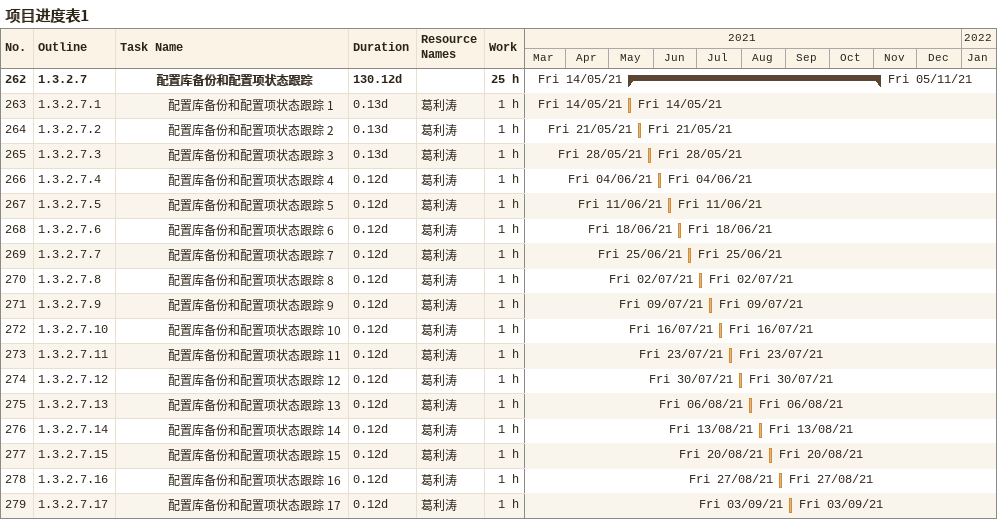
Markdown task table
项目进度表1

| ID | WBS | Task | Duration | Start | Finish | Resources | Work (h) |
|---|---|---|---|---|---|---|---|
| 262 | 1.3.2.7 | **配置库备份和配置项状态跟踪** | 130.12d | 2021-05-14 | 2021-11-05 |  | 25 |
| 263 | 1.3.2.7.1 | 配置库备份和配置项状态跟踪 1 | 0.13d | 2021-05-14 | 2021-05-14 | 葛利涛 | 1 |
| 264 | 1.3.2.7.2 | 配置库备份和配置项状态跟踪 2 | 0.13d | 2021-05-21 | 2021-05-21 | 葛利涛 | 1 |
| 265 | 1.3.2.7.3 | 配置库备份和配置项状态跟踪 3 | 0.13d | 2021-05-28 | 2021-05-28 | 葛利涛 | 1 |
| 266 | 1.3.2.7.4 | 配置库备份和配置项状态跟踪 4 | 0.12d | 2021-06-04 | 2021-06-04 | 葛利涛 | 1 |
| 267 | 1.3.2.7.5 | 配置库备份和配置项状态跟踪 5 | 0.12d | 2021-06-11 | 2021-06-11 | 葛利涛 | 1 |
| 268 | 1.3.2.7.6 | 配置库备份和配置项状态跟踪 6 | 0.12d | 2021-06-18 | 2021-06-18 | 葛利涛 | 1 |
| 269 | 1.3.2.7.7 | 配置库备份和配置项状态跟踪 7 | 0.12d | 2021-06-25 | 2021-06-25 | 葛利涛 | 1 |
| 270 | 1.3.2.7.8 | 配置库备份和配置项状态跟踪 8 | 0.12d | 2021-07-02 | 2021-07-02 | 葛利涛 | 1 |
| 271 | 1.3.2.7.9 | 配置库备份和配置项状态跟踪 9 | 0.12d | 2021-07-09 | 2021-07-09 | 葛利涛 | 1 |
| 272 | 1.3.2.7.10 | 配置库备份和配置项状态跟踪 10 | 0.12d | 2021-07-16 | 2021-07-16 | 葛利涛 | 1 |
| 273 | 1.3.2.7.11 | 配置库备份和配置项状态跟踪 11 | 0.12d | 2021-07-23 | 2021-07-23 | 葛利涛 | 1 |
| 274 | 1.3.2.7.12 | 配置库备份和配置项状态跟踪 12 | 0.12d | 2021-07-30 | 2021-07-30 | 葛利涛 | 1 |
| 275 | 1.3.2.7.13 | 配置库备份和配置项状态跟踪 13 | 0.12d | 2021-08-06 | 2021-08-06 | 葛利涛 | 1 |
| 276 | 1.3.2.7.14 | 配置库备份和配置项状态跟踪 14 | 0.12d | 2021-08-13 | 2021-08-13 | 葛利涛 | 1 |
| 277 | 1.3.2.7.15 | 配置库备份和配置项状态跟踪 15 | 0.12d | 2021-08-20 | 2021-08-20 | 葛利涛 | 1 |
| 278 | 1.3.2.7.16 | 配置库备份和配置项状态跟踪 16 | 0.12d | 2021-08-27 | 2021-08-27 | 葛利涛 | 1 |
| 279 | 1.3.2.7.17 | 配置库备份和配置项状态跟踪 17 | 0.12d | 2021-09-03 | 2021-09-03 | 葛利涛 | 1 |
